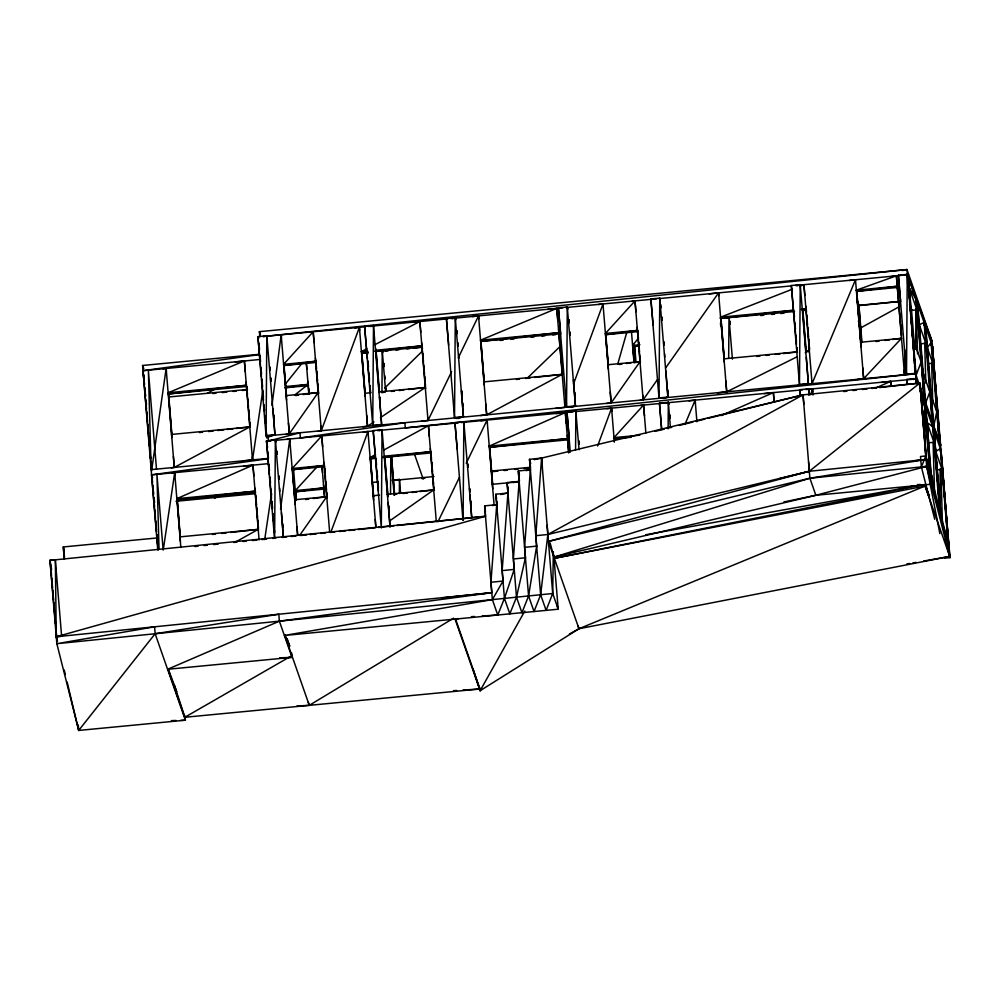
<?xml version="1.0" encoding="UTF-8"?>
<svg xmlns="http://www.w3.org/2000/svg" width="1000" height="1000" viewBox="0 0 1000 1000"><rect width="100%" height="100%" fill="white"/><g stroke="black" fill="none" stroke-linecap="round" stroke-linejoin="round"><path stroke-width="1.5" d="M266.812 335.788L274.95 434.75L266.05 435.6L257.913 336.637L266.812 335.788L266.05 435.6L266.75 437.587L274.95 434.75L272.938 408.575M274.625 538.2L275.375 439.95L266.488 440.812L274.488 538.212M372.738 425.375L373.488 325.562L364.6 326.413L372.738 425.375L381.625 424.513L379.5 396.812M381.938 392.725L382.262 350.625L374.85 351.337M390.525 493.775L390.812 456.35M399.35 493.488L399.45 479.45L392.038 480.163M454.525 417.525L455.288 317.712L446.388 318.575L454.525 417.525L463.413 416.675L461.413 390.513M463.1 520.125L463.85 421.887L454.95 422.738L462.962 520.15M566.55 406.788L567.3 306.975L558.413 307.825L566.55 406.788L575.438 405.938L573.425 379.762M575.575 450.125L575.862 411.138L566.975 411.987L570.275 452.2M659 397.925L659.762 298.113L650.863 298.962L659 397.925L667.9 397.062L665.888 370.9M668.125 428.787L668.325 402.275L659.438 403.125L661.587 429.412M728.675 357.925L728.975 317.375L732.412 359.125M799.475 384.45L800.225 284.637L791.338 285.5L799.475 384.45L808.363 383.6L806.35 357.438M808.675 351.812L808.775 339.338M808.737 395.05L808.787 388.8L799.9 389.663L800.413 395.838M906.513 374.188L907.262 274.375L898.375 275.225L906.513 374.188L915.4 373.338L940.588 445.337L939.538 437.638M915.65 349.338L915.962 308.8M915.788 383.225L915.825 378.537L906.938 379.4L907.325 384.038L906.938 379.4M931.737 347.512L931.762 344.387L939.9 443.338L932.45 346.375L907.262 274.375L904.538 275.325M939.862 509.375L940.175 468.825M502.287 571.825L503.013 581.038L492.362 599.612L284.387 635.475L558.2 609.212L552.712 593.513L553.325 551.737M292.738 481.475L293.05 469.175M905.225 350.175L904.513 374.787L900.013 375.363M524.712 548.55L525.438 557.762L516.5 597.175L509.837 613.85L504.438 598.4L495.875 494.237L507.938 493.013L502.15 570.625L514.225 569.4L513.5 560.188M535.925 536.912L536.65 546.125L528.575 595.95L521.938 612.7L516.5 597.175L507.088 482.6L519.15 481.375L513.362 558.987L525.438 557.762M547.137 525.275L547.863 534.487L540.638 594.738L534.025 611.538L528.575 595.95L518.3 470.962L530.363 469.738L524.575 547.35L536.65 546.125M271.975 405.225L281.175 334.825L278.188 335.288M280.538 509.387L289.738 438.988L286.75 439.45M163.363 549.275L174.7 472.625L171.675 473.088M262.725 390.938L252.512 459.925L243.35 460.938M264.7 539.562L271.512 493.575M932.513 416.613L933.775 425.838L936.775 411.838L931.35 396.325M617.762 364L626.65 332.8M810.688 394.812L812.487 388.862L807.837 389.462M514.225 569.4L504.438 598.4L497.75 615.013L482.25 616M330.95 531.962L367.975 431.488L363.387 432.05M566.512 402.987L564.913 407.35L555.75 408.375M573.488 384.05L603 303.962L598.425 304.525M597.612 445.988L611.562 408.125L606.987 408.688M924.438 393.537L925.7 402.775L929.812 391.95L923.275 373.263L923.55 377.688M534.3 459.613L541.575 458.1L552.712 593.513L546.112 610.375L540.638 594.738L529.513 459.325L541.575 458.1L803.037 394.875L919.85 383.062L926.55 460.637M685.025 424.312L695.138 400.112L688.938 400.863M849.287 280.5L855.487 279.75L812.05 383.65L798.162 385.188M451.587 371.675L428 420.487L421.838 421.2M458.325 357.738L478.537 315.9L472.4 316.613M437.912 521.862L459.475 477.238M466.213 463.288L487.1 420.062L480.962 420.788M458.05 618.513L455.5 620.3L480.125 690.713L524.812 611.013M927.362 350.637L927.35 347.713L931.062 342.4L939.2 441.35L938.425 438.45M299.625 535.438L326.737 496.688L327.15 497.875M657.513 379.475L643.138 399.85L640.138 400.262M665.588 368.013L718.575 292.887L709.338 293.9M55.487 623.975L50 560.363L55.338 559.85L56.275 636.75L57.413 641.237L56.275 636.75L485.513 516.287L50 560.363L56.85 643.688L78.7 730.438L155.137 633.737L278.812 614.225L279.375 621.175L292.038 657.35L167.575 669.287L279.375 621.175L491.8 592.675L491.075 583.462M285.087 384.412L302.15 363.088M638.875 346.1L633.025 346.65L632.6 345.462L638.288 338.35M315.387 358.288L316.025 362.463L284.012 365.525L283.6 364.338L313.175 331.75L314.1 342.537M323.95 462.45L324.588 466.625L292.575 469.7L292.162 468.5L321.737 435.925L322.663 446.7M608.2 365.675L605.425 333.475L635 300.9L635.925 311.688M631.175 437.225L614.412 438.837L613.987 437.638L643.575 405.062L644.488 415.85M323.55 484.762L324.175 489.062L295.725 491.8L295.312 490.6L317.413 466.438M861.038 346.775L860.625 342.25L901.513 338.338L863.625 378.713L857.425 379.45M384.837 387.938L422.425 351.087M527.263 378.2L560.95 345.637M939.875 533.688L926.7 466.388L919.85 383.062L809.312 471.262L548.425 541.425L553.925 557.137L815.863 495.275L926.7 466.388L932.312 477.113L932.887 484.05L815.863 495.275L783.812 501.975M294.575 395.163L306.788 385.462M389.875 520.75L433.7 489.925L387.2 494.387M373.963 421.975L367.537 426.275L362.962 426.838M380.375 417.663L425.288 387.5L425.7 388.688M920.312 391.375L941.012 450.538L948.462 547.513L940.325 448.55L935.775 451.488L942.038 469.387L936.7 469.9L936.462 465.288M455.5 620.3L458.137 618.65M473 668.812L480.125 690.713L578.975 628.737L925.088 486.037L924.95 484.3L929.137 496.25M453.6 618.175L309.288 705.337L296.962 706M207.262 393.425L215.3 388.8M214.488 498.363L219.838 495.288M290.562 656.388L184.825 717.275L167.95 669.013M235.338 542.175L258.225 529.362L179.988 536.862L180.4 541.35M569.438 634.012L578.975 628.737L949.725 556.438L932.025 341.163L906.975 269.562L259.413 331.662L259.837 336.875M860.325 328.113L899.912 306.35M375.175 458.275L370.525 458.725L370.112 457.525L375.538 454.562M383.675 450.125L428.425 425.688L429.35 436.475M542.375 467.413L541.575 458.1L535.788 535.7L547.863 534.487L803.037 394.875L803.45 396.075M171.85 437.55L171.562 434.438L249.8 426.938L174.275 467.425L171.25 467.875M484.25 384.975L483.963 381.875L562.2 374.363L486.675 414.85L480.538 415.575M367.975 352.1L361.825 352.825L361.4 351.625L366.838 348.825M375 344.625L419.862 321.525L420.788 332.312M796.95 356.85L726.712 391.838L717.475 392.863M805.212 352.725L809.35 350.675L806.237 350.962L809.35 350.675M920.3 340.9L919.275 324.65L924.1 322.512L932.237 421.463L931.462 418.562M254.862 488.062L255.5 492.362L177.262 499.862L176.85 498.675L252.938 465.125L253.863 475.913M567.263 435.5L567.888 439.8L489.663 447.3L489.237 446.1L565.337 412.562L566.25 423.35M721.225 415.6L773.363 392.612L774.163 401.863M875.212 388.2L890.725 381.362L891.112 385.988L890.725 381.362L881.562 382.388M246.788 386.463L168.55 393.963L168.137 392.775L244.375 360.962L245.3 371.75M558.562 329.625L559.188 333.9L480.95 341.4L480.538 340.2L556.775 308.4L557.688 319.188M794.538 311.5L720.987 318.375L720.575 317.188L792.425 289.175M799.613 286.375L803.925 284.7L804.837 295.487M856.338 290.175L897.237 286.25L897.65 287.438L856.762 291.363L856.338 290.175L896.375 275.837L901.513 335.925M370.763 326.512L373.488 325.562L381.625 424.513L378.9 425.462M452.55 318.663L455.288 317.712L455.975 319.713M379.325 430.675L382.05 429.725L390.062 527.137L388.188 502.512M797.487 285.587L800.225 284.637L808.363 383.6L805.625 384.55M457.95 418.562L463.413 416.675L455.288 317.712M571.337 407.35L575.438 405.938L567.3 306.975L568 308.962M396.725 480.4L399.45 479.45L400.6 493.363M663.8 398.488L667.9 397.062L659.762 298.113M665.588 403.225L668.325 402.275L669.013 404.263M912.663 374.288L915.4 373.338L907.962 276.363L915.537 373.738L405.312 427.912L404.875 422.7L300.4 437.962L299.975 432.762L268.4 441.037L267.975 435.825L915.537 373.738L907.825 275.975L916.1 375.325L921.175 361.938L913.1 338.862L913.612 343.288M913.1 379.487L915.825 378.537L917.5 383.325L915.962 378.938L805.763 389.513M898.812 489.487L913.938 485.737M655.163 431.362L664.212 429.137M667.237 428.387L671.762 427.275M679.3 425.412L692.887 422.062M695.9 421.312L704.963 419.075M707.975 418.338L803.037 394.875L803.838 404.188M779.137 478.713L809.312 471.262L926.137 459.45L932.312 477.113M547.863 534.487L809.312 471.262L808.6 462.062M548.425 541.425L809.887 478.212L926.137 459.45L920.275 384.25M902.4 270.55L906.975 269.562L916.35 383.575M526 470.637L530.363 469.738M513.325 482.575L519.15 481.375M500.662 494.525L507.938 493.013M492.362 505.55L496.725 504.65L497.15 505.838M578.025 625.812L578.975 628.737L554.338 558.325L923.413 484.6L645.8 534.75M554.338 558.325L925.088 486.037L928.737 496.262M906.762 564L909.825 563.462M912.9 562.925L915.962 562.388M923.637 561.038L949.725 556.438L925.088 486.037M286.325 434.237L289.312 433.775L318.175 392.512L318.587 393.713M163.113 368.925L166.137 368.462L166.425 371.463M285.138 387.75L308.087 384.387L308.5 385.588L285.075 387.825M633.025 346.65L639.138 345.763M913.05 379.363L915.962 378.938L916.05 382.05M295.725 491.8L323.762 487.875L295.312 490.6M149.475 446.175L143.025 370.688L259.4 354.6M156.463 531.85L151.588 474.85L267.975 458.762M310.163 332.163L313.175 331.75L321.312 430.712L318.3 431.112M632 301.3L635 300.9L643.138 399.85L642.8 395.225M284.012 365.525L315.6 361.275L283.6 364.338M295.613 395.562L298.612 395.163M303.125 394.55L318.175 392.512L286.163 395.588L286.575 400.138M618.938 364.5L621.95 364.1M626.462 363.488L630.975 362.875M633.987 362.475L640 361.662L640.413 362.85M318.738 436.325L321.737 435.925L329.625 531.825M640.562 405.462L643.575 405.062L645.863 433.025M292.575 469.7L324.162 465.438L292.162 468.5M614.412 438.837L630.95 436.6M305.675 499.525L308.688 499.113M313.2 498.512L326.737 496.688L294.738 499.75L295.138 504.3M891.888 276.4L896.375 275.837L904.513 374.787L904.175 370.188M856.762 291.363L897.237 286.25M876.038 341.55L879.025 341.175M885.025 340.412L889.525 339.85M892.525 339.462L901.513 338.338M354.825 327.887L359.412 327.325L359.688 330.325M606.55 403.488L611.138 402.925L640 361.662L608 364.725L608.4 369.275M456.012 418.45L459.075 418.088M413.7 322.238L419.862 321.525L428 420.487L427.775 417.45M375.675 351.213L421.863 345.825L422.275 347.025L375.775 351.488M382.175 392.512L385.262 392.163M391.413 391.438L394.5 391.075M399.113 390.538L403.738 390M408.35 389.462L425.288 387.5L378.775 391.95M422.262 426.413L428.425 425.688L436.312 521.625M370.525 458.725L375.15 458.188M382.85 457.287L430.562 451.725L430.988 452.925L382.925 457.537M393.675 494.588L396.763 494.225M402.912 493.512L407.537 492.975M412.15 492.438L416.775 491.9M419.85 491.538L433.7 489.925M547.612 309.425L556.775 308.4L564.913 407.35L564.688 404.325M235.225 361.987L244.375 360.962L252.512 459.925L252.288 456.887M480.95 341.4L558.775 332.7L480.538 340.2M168.55 393.963L246.375 385.275L246.163 382.188M516.425 379.487L519.475 379.137M525.575 378.462L530.15 377.95M534.725 377.438L562.2 374.363M199.45 432.562L202.5 432.225M208.6 431.538L213.175 431.025M217.763 430.513L223.863 429.837M226.912 429.487L233.012 428.812M236.062 428.475L249.8 426.938M556.175 413.587L565.337 412.562L568.638 452.762M764.212 393.638L773.363 392.612L774.125 401.887M843.8 391.562L846.912 391.213M853.112 390.525L856.225 390.175M862.425 389.475L867.087 388.963M871.737 388.438L876.4 387.912M879.5 387.575L919.85 383.062M243.787 466.15L252.938 465.125L259.088 539.925M489.663 447.3L567.475 438.6L489.237 446.1M177.262 499.862L255.075 491.175L176.85 498.675M212.45 534.475L215.5 534.138M221.6 533.45L226.175 532.938M230.75 532.438L258.225 529.362M913.713 460.838L926.137 459.45M796.2 285.55L803.925 284.7L812.05 383.65L811.838 380.625M720.987 318.375L793.562 310.363M801.287 309.513L805.913 309L806.338 310.2L803.238 310.5M756.838 356.463L759.925 356.125M766.112 355.438L769.2 355.1M775.375 354.425L780 353.913M783.088 353.562L796.988 352.038M365.062 353.312L368.15 352.987M385.138 351.188L388.237 350.85M395.95 350.037L399.05 349.712M406.763 348.888L409.862 348.562M412.95 348.237L422.212 347.25M500.138 340.475L503.237 340.15M510.975 339.325L514.062 339M531.087 337.2L534.188 336.875M541.925 336.05L545.025 335.725M552.762 334.9L555.862 334.575M906.975 269.562L262.938 336.55L365.613 326.725M212.9 393.55L216.012 393.225M222.225 392.575L226.887 392.1M233.1 391.45L236.213 391.125M242.425 390.475L247.087 389.988M194.938 546.512L198.038 546.2M204.25 545.55L207.362 545.225M213.575 544.575L218.238 544.087M233.775 542.475L236.887 542.15M243.1 541.5L246.213 541.188M252.425 540.538L257.087 540.05M261.75 539.562L266.413 539.075M272.625 538.438L275.738 538.112M281.95 537.463L286.613 536.975M291.275 536.5L295.938 536.013M300.6 535.525L306.812 534.875M309.925 534.55L316.137 533.913M320.8 533.425L325.462 532.938M330.125 532.45L334.787 531.962M339.45 531.487L345.662 530.837M348.775 530.513L354.988 529.862M358.088 529.538L375.188 527.762M378.288 527.438L393.837 525.825M396.938 525.5L485.513 516.287M442.062 597.85L491.8 592.675L56.275 636.75L56.7 637.938M760.7 315.562L763.8 315.25M771.538 314.462L774.625 314.15M780.825 313.525L783.913 313.2M858.213 305.675L900 301.45M503.013 581.038L490.938 582.263L496.725 504.65L484.663 505.875L492.362 599.612L497.75 615.013M552.712 593.513L56.85 643.688L154.575 626.8L155.137 633.737L185.387 720.2L78.7 730.438L67.138 682.075M421.763 478.537L424.875 478.237M493.2 471.575L497.863 471.125M504.075 470.513L507.175 470.213M514.95 469.45L518.05 469.15M524.263 468.55L528.925 468.088M368.537 326.45L447.738 318.85M450.737 318.562L562.938 307.812M565.763 307.538L656.675 298.812M658.938 298.6L791.513 285.887M795.588 285.5L907.4 274.775L932.025 341.163M259.375 354.275L142.6 365.475L157.688 549.062M144.45 384.625L143.025 370.688L259.812 359.487M361.4 351.625L367.6 351.037M375.35 350.288L421.863 345.825L421.65 342.75M720.575 317.188L793.5 310.2M801.263 309.45L805.913 309L805.713 305.925M720.088 318.225L727.5 317.512M803.062 310.275L806.025 309.988M361.75 353L368.025 352.225M858.112 305.4L898.438 301.537M605.425 333.475L637.438 330.412L637.85 331.6L605.85 334.675L637.438 330.412L637.225 327.425M911.55 310.363L916.888 309.85L908.812 286.788L911.55 310.363L909.538 304.6M632.6 345.462L639.925 344.762M168.137 392.775L246.375 385.275M168.9 396.975L247.55 389.438M286.125 386.5L308.087 384.387L307.863 381.287M371.025 392.7L364.825 393.288L365.112 396.4M724.287 361.962L724 358.85L796.925 351.863M920.487 343.85L925.812 343.338L919.275 324.65M928.775 363.612L932.775 363.237L927.35 347.713M373.162 430.575L382.05 429.725L381.312 527.975L373.162 430.575L378.462 491.15M268.4 441.037L271.062 440.775M274.5 440.45L374.45 430.863M377.537 430.575L458.088 422.85M461.188 422.55L573.038 411.825M576.05 411.538L802.663 389.8M267.938 458.438L151.163 469.637L148.363 370.175L156.5 469.125M152.413 482.55L151.588 474.85L268.375 463.65M370.112 457.525L374.762 457.088M384.062 456.188L430.562 451.725L430.35 448.625M613.987 437.638L639.9 435.163M922.8 418.288L925.462 418.038L921.6 407M175.987 501.287L255.238 493.688M371.763 482.512L377.987 481.912M393.525 480.425L433.925 476.55M491.413 471.037L530.25 467.312M373.663 500.213L373.25 495.725L379.45 495.125M518.462 481.8L492.375 484.3L492.788 488.787M63.3 546.95L64.338 559.338L63.3 546.95L157.95 537.875M56.275 636.75L61.612 636.237L55.338 559.85M944.663 558.162L950 557.65L941.875 462.713M453.537 690.7L456.65 690.487M462.875 690.088L479.988 688.975L184.825 717.275L174.225 684.613M471.4 616.675L474.5 616.487M279.688 657.85L292.038 657.35L291.688 653.012M917.412 484.613L920.5 484.5M929.788 484.162L932.887 484.05L926.7 466.388L921.375 466.9L920.512 456.488L925.85 455.975L930.812 475.425M171.4 720.625L176.062 720.487M180.725 720.35L185.387 720.2L185.05 716.038M803.275 309.637L806.338 310.2M927 422.413L933.95 442.3L928.612 442.812L927 422.413L932.663 426.675L939.788 513.263M921.8 400.387L924.175 402.413L929.9 471.987M908.812 286.788L916.038 299.438L924.163 398.4L923.475 395.4M285.138 635.087L289.738 646.225L287.25 638.875M168.625 669.887L176.725 691.575M920.25 390.487L940.588 445.337L939.525 439.2M925.062 484.55L929.35 496.1M948.525 544.888L949.15 549.5L948.088 546.613L949.425 550.7M857.613 304.462L857.525 301.35L858.913 305.325L861.963 342.438M858.375 321.025L859.388 323.913M815.863 495.275L809.887 478.212L803.037 394.875M724 358.85L724.412 360.05M608 364.725L608.413 365.925M530.662 463.525L529.513 459.325L530.45 470.175M483.963 381.875L484.375 383.062M507.5 483.787L507.088 482.6L508.025 493.45M382.95 352.612L382.262 350.625L385.562 390.825M414.35 453.762L423.2 479.05M455.45 618.837L479.475 687.513M373.25 495.725L373.675 496.912M286.163 395.588L286.588 396.775M260.425 334.588L259.413 331.662L260.387 334.613M258.612 338.638L257.913 336.637L261.45 377.025M276.062 441.938L275.375 439.95L283.375 537.362L281.5 512.75M294.738 499.75L295.15 500.95M267.975 435.825L268.387 437.025M284.75 635.2L309.288 705.337L308.312 702.387M143.025 370.688L143.438 371.875M179.988 536.862L180.4 538.062M151.575 470.838L166.137 368.462L174.275 467.425L173.412 456.562M151.588 474.85L152.613 477.775M50.412 561.55L50 560.363L51.588 569.587M557.337 606.25L558.2 609.212L553.737 554.85M931.275 482.863L949.137 547.225L931.575 478.413M550.138 542.975L553.925 557.137L809.887 478.212L926.7 466.388L950 557.65M934.737 519.263L921.375 466.9L925.85 455.975L927.05 462.088M519.45 475.163L518.713 472.15L519.462 481.312M64.237 669.987L65.325 674.525M915.362 371.863L915.962 374.925M932.425 418.913L933.487 425.05L924.663 324.1M948.625 546.425L949.15 549.5M914.5 366.125L915.037 369.188M915.562 372.262L916.1 375.325L914.412 363.013M938.487 429.95L938.9 433.025M947.475 537.188L948.1 541.8M152.75 485.625L153.575 493.325M154.075 497.938L154.575 502.562M144.762 387.725L145.562 395.475M146.037 400.125L146.512 404.775M812.763 391.887L812.487 388.862L812.987 395.05M718.863 295.887L718.575 292.887L726.712 391.838L725.85 380.975M695.413 403.137L695.138 400.112L696.912 421.763M478.825 318.9L478.537 315.9L486.675 414.85L485.812 403.988M487.388 423.088L487.1 420.062L494.113 505.438M368.25 434.513L367.975 431.488L375.863 527.425M174.988 475.662L174.7 472.625L180.85 547.438M603.288 307.038L603 303.962L611.138 402.925L610.275 392.062M611.85 411.2L611.562 408.125L614.362 442.15M281.462 337.9L281.175 334.825L289.312 433.775L288.45 422.912M290.025 442.062L289.738 438.988L297.625 534.888L297.013 527.087M898.375 275.225L900.688 301.637M791.338 285.5L796.5 344.513M796.775 347.612L797.175 352.275M799.9 389.663L800.438 395.875M650.863 298.962L653.175 325.363M659.438 403.125L661.737 429.525M558.413 307.825L560.725 334.225M566.975 411.987L569.288 438.4M446.388 318.575L448.7 344.975M454.95 422.738L457.262 449.137M364.6 326.413L367.45 359.025M367.725 362.137L369.487 382.325M369.762 385.425L370.438 393.188M261.725 380.125L263.488 400.312M263.9 404.975L264.438 411.188M264.85 415.85L265.525 423.612M269.475 474.975L266.488 440.812L267.562 447.438M269.738 478.075L271.512 498.263M271.775 501.375L272.462 509.137M272.863 513.8L273.55 521.562M273.95 526.225L274.5 532.438L273.913 524.75M806.025 309.35L809.45 349.412M637.5 330.175L640.263 362.525M558.875 333.05L562.425 374.65M567.575 438.75L568.75 452.625M518.3 470.962L519.237 481.812M496.812 505.1L495.875 494.237L496.538 498.488M485.462 515.175L484.663 505.875L485.45 511.65M421.962 346.175L425.513 387.775M430.662 451.887L433.95 490.4M315.675 361.025L318.438 393.387M324.237 465.2L327 497.55M322.537 472.612L322.013 466.45L324.538 497.4M323.85 488.025L324.513 495.725M306.337 362.975L306.863 369.137M308.175 384.538L308.962 393.787M246.612 387.163L250.037 427.212M255.175 491.325L258.463 529.837M149.738 449.263L150.525 458.5M156.725 534.938L157.513 544.175M55.763 627.075L56.562 636.388M932.038 345.188L940.175 444.137L932.45 346.375L939.2 441.35M940.6 449.35L949.013 549.513L942.288 463.9M933.775 425.838L925.638 326.887L932.237 421.463M941.175 517.238L934.062 430.65L939.925 513.175M941.038 516.838L933.925 430.25L940.3 513.362M933.225 428.263L940.212 513.3M925.7 402.775L917.562 303.812L924.163 398.4L916.725 301.425L924.862 400.387M920.55 344.663L921.188 352.4M921.438 355.487L922.2 364.762M922.463 367.863L922.962 374.05M931.275 475.112L925.713 406.788L930.263 471.9M931.012 475.175L925.288 405.588L930.6 474.85M924.6 403.6L930.312 473.175M911.462 309.225L914.262 343.237M897.688 287.85L898.45 297.125M898.825 301.762L899.463 309.5M899.85 314.137L900.487 321.863M900.738 324.963L901.5 334.237M856.663 290.225L860.987 342.8M857.525 301.35L860.962 343.1M855.487 279.75L863.625 378.713L862.763 367.85M806.25 309.088L806.5 312.175M806.75 315.275L807.513 324.55M807.775 327.638L808.538 336.912M808.787 340.012L809.55 349.288M802.825 309.825L806.263 351.575M808.787 388.8L809.3 394.988M794.062 312.225L794.45 316.863M794.95 323.05L795.462 329.225M795.975 335.412L796.475 341.6M796.988 347.788L797.375 352.425M730.062 324L729.8 320.913L730.025 323.975M720.9 317.275L724.325 359.012M720.475 322.863L720.725 325.962M660.837 304.738L661.087 307.825M661.85 317.113L662.113 320.2L661.75 317.025M663.888 341.85L664.137 344.938M667.825 389.775L668.088 392.875M669.912 415.087L670.163 418.175L669.85 415.037M668.325 402.275L670.362 427.013M637.837 331.463L638.475 339.2M638.725 342.287L639.487 351.562M639.875 356.2L640.375 362.388M634.625 345.538L636.025 362.537M633.038 346.9L634.312 362.362M631.462 331.675L634.025 362.713M605.837 334.538L608.375 365.462M568.888 319.788L569.138 322.887L568.825 319.738M569.9 332.163L570.163 335.25M573.837 380.087L574.1 383.188M574.862 392.463L575.112 395.55M578.85 440.962L579.1 444.05M575.862 411.138L579.038 449.8M559.1 332.788L559.475 337.425M559.862 342.062L560.487 349.787M560.75 352.887L561.512 362.163M561.763 365.25L562.525 374.525M567.913 440.037L568.55 447.775M529.925 460.513L530.55 468.15M507.75 486.838L508.25 492.95M496.788 501.538L497.163 506.125M480.863 340.288L484.288 382.038M489.55 446L492.725 484.65M457.125 333.625L456.863 330.525L457.038 333.562M457.887 342.9L458.137 345.988M461.825 390.838L462.075 393.925M462.837 403.2L463.1 406.287M467.85 464.075L468.1 467.163M469.875 488.812L470.138 491.9M470.9 501.175L471.15 504.275M463.85 421.887L471.725 517.75L469.975 494.675M479.9 687.925L480.125 690.713M422.188 345.913L422.438 349M422.825 353.638L423.45 361.375M423.837 366.012L424.475 373.738M424.725 376.838L425.487 386.112M431 453.162L431.512 459.35M431.763 462.45L432.525 471.725M432.788 474.812L433.55 484.087M433.8 487.188L434.05 490.275M383.85 363.438L384.1 366.525M384.862 375.8L385.112 378.9M385.875 388.175L386.138 391.262M394.575 493.888L391.525 456.775L394.475 495.25M390.95 456.337L394.125 494.988M375.962 349.2L379.525 392.488M379.913 397.125L380.163 400.225M384.787 456.45L388.088 496.65M388.85 505.925L389.113 509.025M367.2 351.6L367.463 354.688M367.962 360.875L368.475 367.062M368.988 373.237L369.487 379.425M370 385.613L370.513 391.8M376.025 458.85L376.525 465.037M377.038 471.225L377.55 477.4M377.925 482.05L378.438 488.225M365.163 393.45L361.725 351.712L364.975 393.688M370.55 458.963L373.6 496.075M316.012 362.325L316.512 368.512M316.775 371.6L317.538 380.875M317.787 383.975L318.55 393.25M324.7 468.038L325.462 477.312M325.85 481.95L326.475 489.688M326.737 492.775L327.113 497.413M324.075 487.762L324.45 492.4M308.775 388.925L309.163 393.562M306.325 362.95L308.863 393.913M295.625 490.487L296.388 499.775M293.55 469.15L296.087 500.125M283.875 363.85L286.55 396.325M292.438 468.013L295.113 500.487M269.925 367.163L270.175 370.25M270.812 377.975L271.062 381.075M273.863 415.087L274.113 418.175M276.825 451.225L277.087 454.312M278.863 475.962L279.125 479.05M282.8 523.888L283.062 526.987M259 343.275L259.5 349.45M260.012 355.637L260.525 361.825M261.025 368.013L261.537 374.2M261.925 378.837L262.55 386.562M262.938 391.2L263.45 397.388M264.075 405.112L264.462 409.762M264.975 415.938L265.475 422.125M267.938 452.075L268.45 458.263M268.962 464.438L269.462 470.625M269.975 476.812L270.487 483M270.988 489.188L271.5 495.363M272.013 501.55L272.512 507.738M273.025 513.925L273.538 520.1M246.825 386.9L247.463 394.625M247.838 399.263L248.475 407M248.738 410.087L249.5 419.363M249.75 422.463L250.138 427.1M255.775 495.7L256.537 504.975M256.788 508.075L257.55 517.35M257.8 520.438L258.438 528.175M168.463 392.85L171.9 434.6M177.288 500.112L180.338 537.212M163.15 550.1L156.925 474.338L159.025 548.938M143.7 374.963L144.462 384.25M144.838 388.888L145.475 396.613M145.863 401.25L146.5 408.988M146.75 412.075L147.513 421.35M147.762 424.45L148.525 433.725M148.787 436.812L149.55 446.087M149.8 449.188L150.562 458.462M152.012 476.037L152.513 482.225M152.775 485.312L153.537 494.6M153.787 497.688L154.55 506.962M154.8 510.062L155.438 517.788M155.688 520.875L156.463 530.163M156.838 534.8L157.475 542.525M157.85 547.163L158.112 550.262M63.725 548.15L64.488 557.45M78.25 724.875L78.7 730.438M50.8 566.138L51.55 575.3M51.8 578.362L52.55 587.525M52.8 590.575L53.562 599.75M53.812 602.8L54.562 611.962M54.812 615.025L55.438 622.663M55.812 627.25L56.45 634.888M941.012 450.538L948.737 548.3M916.625 383.237L916.525 380.538M856.637 290.262L860.8 343.025M720.825 317.35L724.137 359.25M632.837 345.438L634.188 362.512M489.475 446.087L492.537 484.875M480.788 340.375L484.1 382.262M370.35 457.512L373.413 496.3M375.25 519.575L375.863 527.337M366.688 415.412L367.537 426.275L359.412 327.325L321.312 430.712L320.975 426.087M295.55 490.588L296.288 499.888M292.362 468.113L294.925 500.7M283.8 363.95L286.363 396.538M177.087 498.65L180.15 537.45M168.4 392.938L171.7 434.837M802.688 309.713L805.875 351.275M663.637 341.662L663.875 344.738M664.587 353.975L664.825 357.05M578.688 440.838L578.925 443.913M569.763 332.05L570 335.138M467.612 463.888L467.85 466.962M469.5 488.512L469.738 491.6M457.75 342.8L457.987 345.875M458.7 355.112L458.925 358.188M383.787 363.387L384.012 366.463M385.675 388.013L385.913 391.087M384.637 456.337L387.713 496.362M375.838 349.1L379.15 392.2M276.775 451.175L277.013 454.263M278.663 475.8L278.9 478.888M279.613 488.113L279.85 491.2M269.75 367.025L269.988 370.1M270.575 377.8L270.812 380.875M858.913 305.325L861.575 342.7M634.388 347.038L635.375 362.475M935.85 453.013L936.237 460.688M940.325 448.55L940.413 451.662M940.888 468.75L942.375 521.6M931.062 342.4L931.15 345.513M931.637 362.6L932.775 403.013M932.663 426.675L932.75 429.787M933.1 442.212L934.6 495.062M924.1 322.512L924.188 325.613M924.675 342.713L925.812 383.125M924.175 402.413L924.262 405.513M924.613 417.95L925.8 459.913M916.038 299.438L916.125 302.55M916.3 308.762L917.562 353.837M907.4 274.775L907.663 284.1M949.587 554.7L948.538 551.788L949.587 554.7M143.625 368.4L142.6 365.475L143.562 368.45M266.75 437.587L265.938 428.275L266.75 437.587M151.45 469.288L150.787 461.587L151.45 469.288"/></g></svg>
